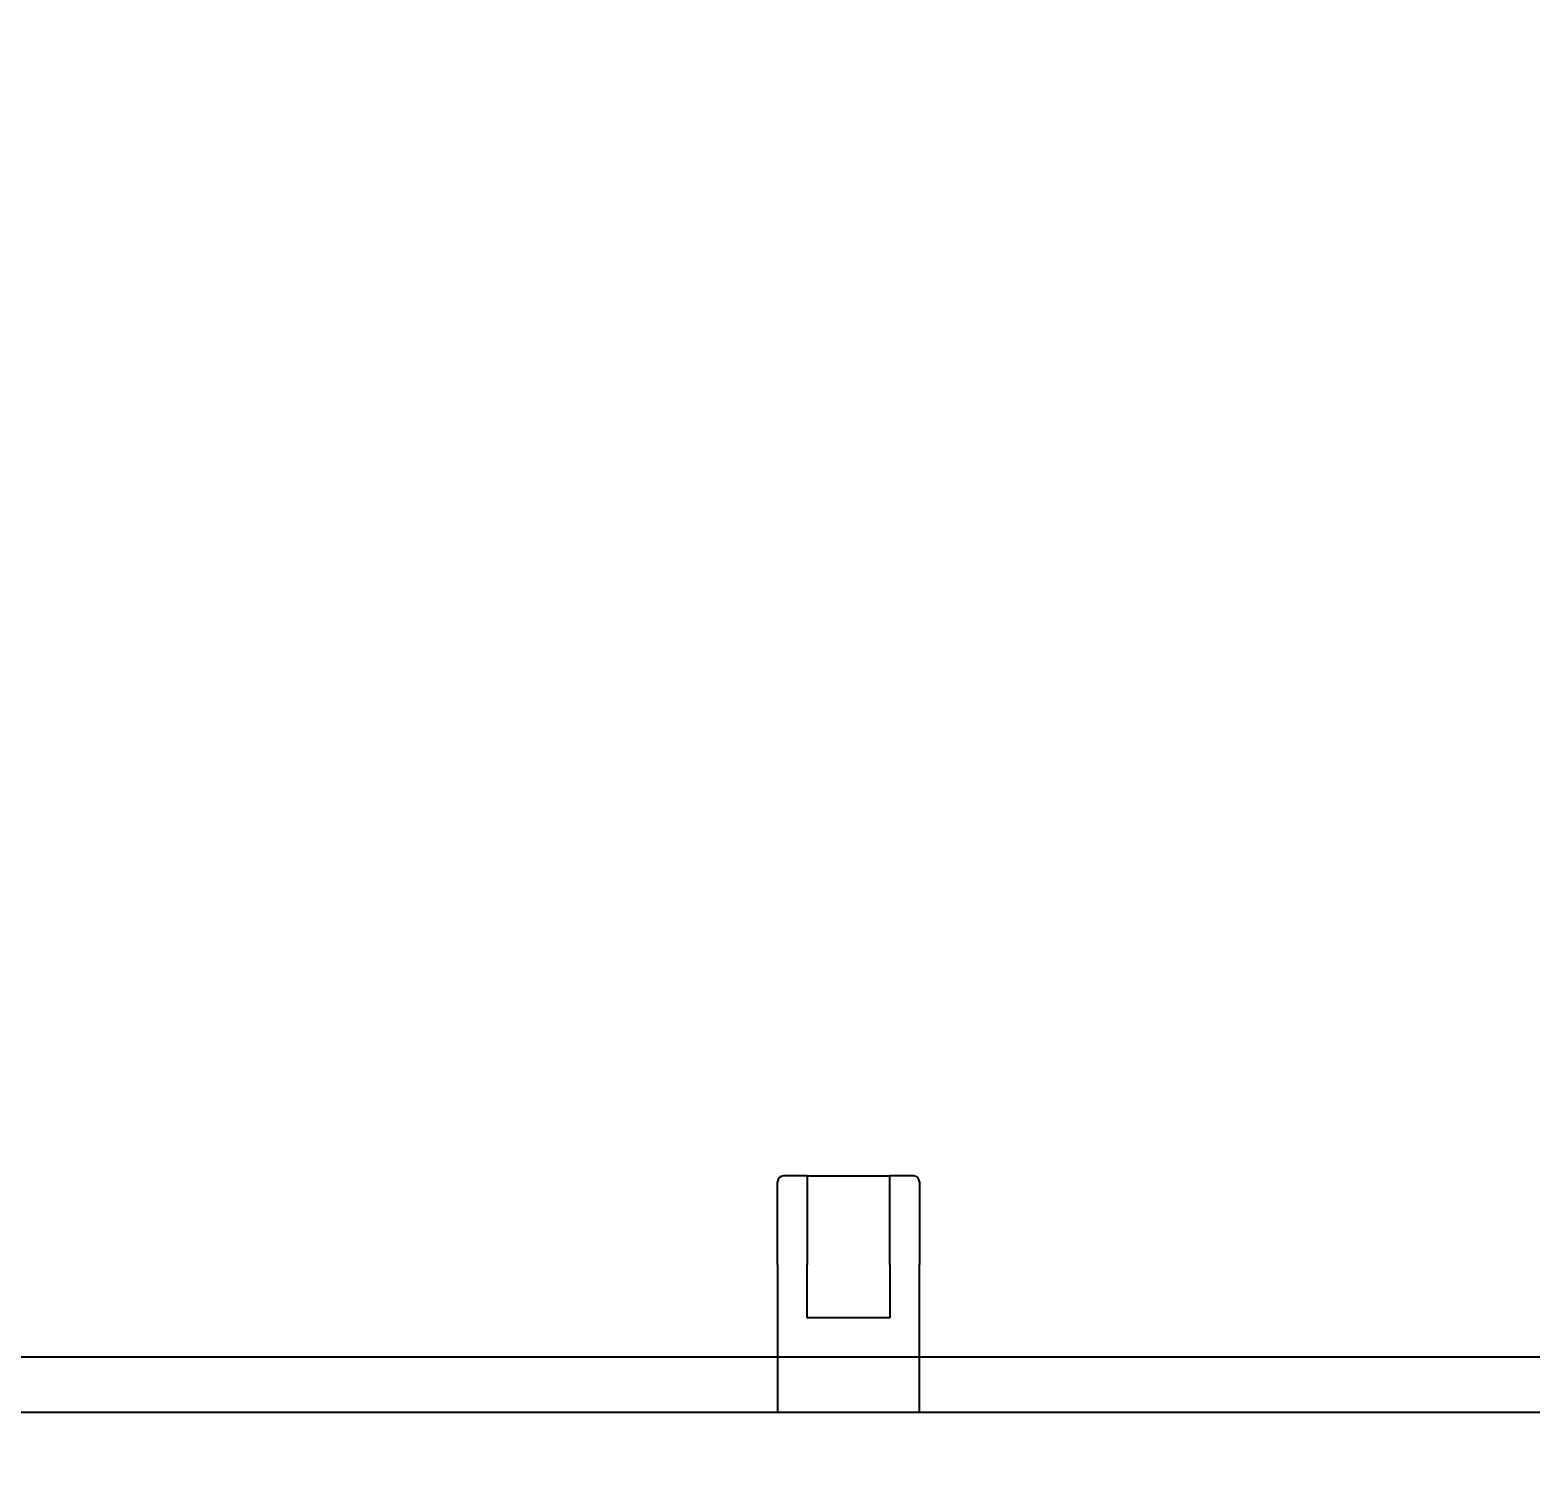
# Model space of a CAD drawing. Header units: millimetres. Extents: x -383313 to -161684, y -117025 to 99224.
# Drawn here: x -332239.6 to -331985.6, y 36572.7 to 36817.1 of the extents above; entities that cross this region are included whole.
import ezdxf

# ---------------------------------------------------------------- set-up
doc = ezdxf.new("R2010")
doc.units = ezdxf.units.MM
doc.header["$MEASUREMENT"] = 0
doc.layers.get('Defpoints').update_dxf_attribs({"color": 31})
for name, color, linetype in [('001__КОНСТРУКТИВ__размеры внутр.', 7, 'Continuous'), ('PV-10B1', 7, 'Continuous'), ('PV-3401', 7, 'Continuous')]:
    doc.layers.add(name, color=color, linetype=linetype)
doc.styles.add('PSTUDIO', font='arial.ttf')
doc.dimstyles.new('PS_TICK', dxfattribs={"dimscale": 100, "dimtxt": 2.5, "dimasz": 1, "dimexe": 2, "dimexo": 2, "dimgap": 1, "dimtad": 1, "dimdec": 0, "dimzin": 0, "dimdsep": 46, "dimtxsty": 'PSTUDIO', "dimblk": 'ARCHTICK', "dimcen": 2, "dimdle": 1.5, "dimse1": 1, "dimse2": 1, "dimadec": 0, "dimazin": 0, "dimtfac": 1, "dimtdec": 0, "dimtix": 1, "dimtmove": 1, "dimatfit": 3, "dimldrblk": 'ARCHTICK', "dimfxl": 1, "dimtolj": 1, "dimtzin": 0, "dimarcsym": 0})

# ---------------------------------------------------------------- blocks, each defined once
blk = doc.blocks.new('_ArchTick')
at = {"color": 0, "linetype": 'ByBlock', "const_width": 0.15}
blk.add_lwpolyline([(-0.5, -0.5), (0.5, 0.5)], dxfattribs=at)
blk = doc.blocks.new('*D245')
at = {"layer": '001__КОНСТРУКТИВ__размеры внутр.', "color": 0, "lineweight": -2, "ltscale": 100, "transparency": 16777216}
for p, q in [((-333441.82, 37873.63), (-333441.82, 35438.43)), ((-328427.44, 36876.75), (-328427.44, 35438.43)), ((-333591.82, 35638.43), (-328277.44, 35638.43))]:
    blk.add_line(p, q, dxfattribs=at)
at = {"layer": 'Defpoints', "color": 0, "ltscale": 100, "transparency": 16777216}
for p in [(-333441.82, 38073.63), (-328427.44, 37076.75), (-328427.44, 35638.43)]:
    blk.add_point(p, dxfattribs=at)
at = {"layer": '001__КОНСТРУКТИВ__размеры внутр.', "color": 0, "lineweight": -2, "ltscale": 100, "transparency": 16777216, "xscale": 100, "yscale": 100, "zscale": 100, "rotation": 180}
blk.add_blockref('_ArchTick', (-333441.82, 35638.43), dxfattribs=at)
at = {"layer": '001__КОНСТРУКТИВ__размеры внутр.', "color": 0, "lineweight": -2, "ltscale": 100, "transparency": 16777216, "xscale": 100, "yscale": 100, "zscale": 100}
blk.add_blockref('_ArchTick', (-328427.44, 35638.43), dxfattribs=at)
at = {"layer": '001__КОНСТРУКТИВ__размеры внутр.', "color": 0, "ltscale": 100, "transparency": 16777216, "insert": (-330934.63, 35866.07), "char_height": 250, "attachment_point": 5, "style": 'PSTUDIO'}
blk.add_mtext('\\A1;5014', dxfattribs=at)
blk = doc.blocks.new('*U200')
at = {"layer": 'PV-3401'}
blk.add_line((-1678.6, 5802.65), (-1678.6, 5357.65), dxfattribs=at)
blk = doc.blocks.new('A$C4af2c1f4')
at = {"layer": 'PV-10B1'}
for p, q in [((878.69, 725.33), (878.69, 739.33)), ((883.69, 740.33), (879.69, 740.33)), ((883.69, 740.33), (897.69, 740.33)), ((883.69, 740.33), (883.69, 725.33)), ((901.69, 740.33), (897.69, 740.33)), ((897.69, 725.33), (897.69, 740.33)), ((902.69, 739.33), (902.69, 725.33)), ((878.69, 725.33), (878.69, 700.33)), ((883.69, 716.33), (883.69, 725.33)), ((897.69, 725.33), (897.69, 716.33)), ((902.69, 700.33), (902.69, 725.33)), ((897.69, 716.33), (883.69, 716.33)), ((1190.94, 700.33), (-4, 700.33))]:
    blk.add_line(p, q, dxfattribs=at)
for centre, start, end in [((879.69, 739.33), 90, 180), ((901.69, 739.33), 0, 90)]:
    blk.add_arc(centre, 1, start, end, dxfattribs=at)

msp = doc.modelspace()

# ---------------------------------------------------------------- block references
at = {"ltscale": 100}
msp.add_blockref('A$C4af2c1f4', (-332991.74767, 35882.97231), dxfattribs=at)
at = {"layer": 'PV-3401', "rotation": 270}
msp.add_blockref('*U200', (-337670.22725, 34914.05004), dxfattribs=at)

# ---------------------------------------------------------------- dimensions: what is measured, and where the dimension line sits
at = {"layer": '001__КОНСТРУКТИВ__размеры внутр.', "ltscale": 100}
dim = msp.add_linear_dim(base=(-328427.44202, 35638.42958), p1=(-333441.82159, 38073.62614), p2=(-328427.44202, 37076.75198), dimstyle='PS_TICK', override={"dimse1": 0, "dimse2": 0}, dxfattribs=at)
dim.commit()
dim.dimension.update_dxf_attribs({"geometry": '*D245', "text_midpoint": (-330934.63181, 35866.07282)})

doc.saveas('drawing.dxf')
